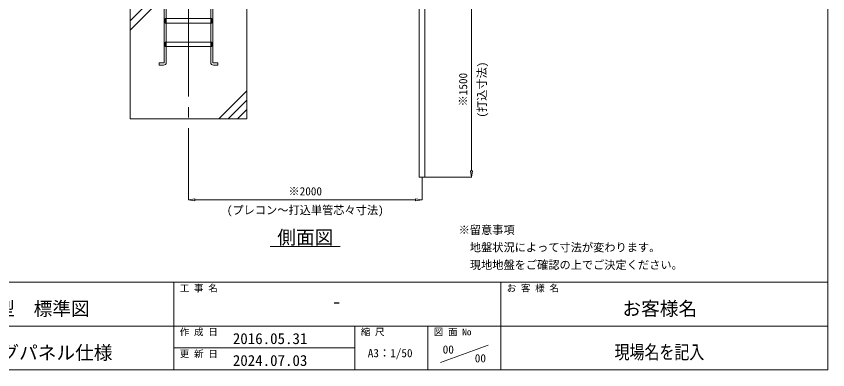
# Model space of a CAD drawing. Units: millimetres, scale not verified. Extents: x -10075 to 10075, y -16938 to 16938.
# Drawn here: x 3099 to 10050, y 3062 to 6091 of the extents above; entities that cross this region are included whole.
import ezdxf
from ezdxf.enums import TextEntityAlignment as Align

# ---------------------------------------------------------------- set-up
doc = ezdxf.new("R2010")
doc.units = ezdxf.units.MM
doc.header["$LTSCALE"] = 90
doc.linetypes.add('CHAIN2', pattern=[12, 9, -1, 1, -1])
doc.linetypes.add('DASHED1', pattern=[1.8, 1.2, -0.6])
for name, color, linetype, lineweight in [('0-A_基礎工事用PCA大', 134, 'Continuous', 18), ('0-B_図面枠', 134, 'Continuous', 18), ('0-C_寸法', 134, 'Continuous', 18), ('0-F_単管', 134, 'Continuous', 18), ('1-6_通芯', 134, 'CHAIN2', 18), ('1-B_文字', 134, 'Continuous', 18)]:
    doc.layers.add(name, color=color, linetype=linetype, lineweight=lineweight)
doc.styles.add('ＭＳ ゴシック', font='')
doc.styles.get('ＭＳ ゴシック').set_extended_font_data('MS Gothic')

msp = doc.modelspace()

# ---------------------------------------------------------------- linework, layer by layer
at = {"layer": '0-A_基礎工事用PCA大'}
for p, q in [((4074.84, 5972.5), (4314.84, 6212.5)), ((4074.84, 6052.5), (4234.84, 6212.5)), ((4384.37, 6032.5), (4384.37, 5870.5)), ((4765.31, 6032.5), (4765.31, 5870.5)), ((4384.37, 5832.5), (4384.37, 5695.5)), ((4765.31, 5832.5), (4765.31, 5695.5)), ((5074.84, 5452.5), (4834.84, 5212.5)), ((5074.84, 5372.5), (4914.84, 5212.5)), ((5074.84, 5292.5), (4994.84, 5212.5))]:
    msp.add_line(p, q, dxfattribs=at)
at = {"layer": '0-A_基礎工事用PCA大', "linetype": 'DASHED1'}
for p, q in [((4384.37, 6070.5), (4384.37, 6032.5)), ((4765.31, 6070.5), (4765.31, 6032.5)), ((4384.37, 5870.5), (4384.37, 5832.5)), ((4765.31, 5870.5), (4765.31, 5832.5))]:
    msp.add_line(p, q, dxfattribs=at)
at = {"layer": '0-A_基礎工事用PCA大'}
for points in [[(4365.32, 5695.55), (4365.32, 6272.5), (4384.37, 6272.5), (4384.37, 6070.5)], [(4784.36, 5695.55), (4784.36, 6272.5), (4765.31, 6272.5), (4765.31, 6070.5)], [(4361.36, 5672.5), (4324.36, 5672.5), (4324.36, 5691.55), (4361.31, 5691.55)], [(4788.31, 5672.5), (4825.31, 5672.5), (4825.31, 5691.55), (4788.36, 5691.55)]]:
    msp.add_lwpolyline(points, dxfattribs=at)
for points in [[(4074.84, 5212.5), (5074.84, 5212.5), (5074.84, 6212.5), (4074.84, 6212.5)], [(4374.84, 6070.5), (4774.84, 6070.5), (4774.84, 6032.5), (4374.84, 6032.5)], [(4374.84, 5870.5), (4774.84, 5870.5), (4774.84, 5832.5), (4374.84, 5832.5)]]:
    msp.add_lwpolyline(points, close=True, dxfattribs=at)
for centre, radius, start, end in [((4361.31, 5695.55), 4, 270, 360), ((4361.36, 5695.5), 23, 270, 360), ((4788.31, 5695.5), 23, 180, 270), ((4788.36, 5695.55), 4, 180, 270)]:
    msp.add_arc(centre, radius, start, end, dxfattribs=at)
at = {"layer": '0-B_図面枠'}
for p, q in [((-10075.16, 3812.5), (10049.84, 3812.5)), ((4449.84, 3812.5), (4449.84, 3062.5)), ((7249.84, 3812.5), (7249.84, 3062.5)), ((1649.83, 3437.5), (10049.84, 3437.5)), ((5999.84, 3437.5), (5999.84, 3062.5)), ((6624.84, 3437.5), (6624.84, 3062.5)), ((6732.82, 3125.63), (7141.85, 3274.37)), ((5999.84, 3250), (4449.84, 3250))]:
    msp.add_line(p, q, dxfattribs=at)
msp.add_lwpolyline([(-10075.16, 16937.5), (10049.84, 16937.5), (10049.84, 3062.5), (-10075.16, 3062.5)], close=True, dxfattribs=at)
at = {"layer": '0-C_寸法'}
for p, q in [((6999.14, 6157.5), (6999.14, 4767.5)), ((6989.98, 4767.5), (6999.14, 4712.5)), ((6989.98, 4767.5), (7008.31, 4767.5)), ((6999.14, 4712.5), (7008.31, 4767.5)), ((4574.84, 4718.04), (4574.84, 4518.05)), ((6574.84, 4711.5), (6574.84, 4518.05)), ((6600.14, 4712.5), (7000.14, 4712.5)), ((4629.84, 4528.21), (4574.84, 4519.04)), ((4574.84, 4519.04), (4629.84, 4509.87)), ((4629.84, 4528.21), (4629.84, 4509.87)), ((6519.84, 4519.04), (4629.84, 4519.04)), ((6519.84, 4528.21), (6574.84, 4519.04)), ((6519.84, 4528.21), (6519.84, 4509.87)), ((6574.84, 4519.04), (6519.84, 4509.87))]:
    msp.add_line(p, q, dxfattribs=at)
at = {"layer": '0-F_単管'}
msp.add_lwpolyline([(6550.54, 6290.4), (6550.54, 4712.5), (6599.14, 4712.5), (6599.14, 6222.25)], dxfattribs=at)
at = {"layer": '1-6_通芯'}
msp.add_line((4574.84, 11612.5), (4574.84, 4719.04), dxfattribs=at)
at = {"layer": '1-B_文字'}
msp.add_line((5274.84, 4119.04), (5874.84, 4119.04), dxfattribs=at)

# ---------------------------------------------------------------- texts
at = {"layer": '0-B_図面枠', "style": 'ＭＳ ゴシック'}
for s, height, p in [('工 事 名', 58.65, (4499.84, 3714.5)), ('お 客 様 名', 58.65, (7299.84, 3714.5)), ('CYG-99P型\u3000標準図', 117.3, (2369.84, 3491.88)), ('作 成 日\u3000', 58.65, (4499.84, 3339.5)), ('縮 尺', 58.65, (6049.84, 3339.5)), ('図 面 No', 58.65, (6674.84, 3339.5)), ('2016.05.31', 93.84, (4954.56, 3254.6)), ('上部パンチングパネル仕様', 117.3, (2003.67, 3115.11)), ('更 新 日\u3000', 58.65, (4499.84, 3152)), ('A3：1/50', 70.38, (6110.25, 3148.88)), ('2024.07.03', 93.84, (4954.56, 3067.1))]:
    msp.add_text(s, height=height, dxfattribs=at).set_placement(p, align=Align.BOTTOM_LEFT)
at = {"layer": '0-B_図面枠', "color": 3, "style": 'ＭＳ ゴシック'}
for s, height, p in [('-', 117.3, (5804.39, 3553.32)), ('お客様名', 117.3, (8291.18, 3492.59)), ('00', 70.38, (6751.84, 3179.9)), ('00', 70.38, (7026.84, 3104.9))]:
    msp.add_text(s, height=height, dxfattribs=at).set_placement(p, align=Align.BOTTOM_LEFT)
at = {"layer": '0-B_図面枠', "color": 3, "style": 'ＭＳ ゴシック', "width": 0.8}
msp.add_text('現場名を記入', height=117.3, dxfattribs=at).set_placement((8223.98, 3119.72), align=Align.BOTTOM_LEFT)
at = {"layer": '0-C_寸法', "style": 'ＭＳ ゴシック'}
for s, p in [('(打込寸法)', (7144.74, 5222.5)), ('※1500', (6982.85, 5318.5))]:
    msp.add_text(s, height=70.38, rotation=90, dxfattribs=at).set_placement(p, align=Align.BOTTOM_LEFT)
for s, p in [('※2000', (5430.84, 4535.33)), ('(プレコン～打込単管芯々寸法)', (4902.84, 4373.44))]:
    msp.add_text(s, height=70.38, dxfattribs=at).set_placement(p, align=Align.BOTTOM_LEFT)
at = {"layer": '1-B_文字', "style": 'ＭＳ ゴシック'}
for s, height, p in [('側面図', 117.3, (5334.84, 4103.04)), ('※留意事項', 70.38, (6888.2, 4204.43)), ('\u3000地盤状況によって寸法が変わります。', 70.38, (6888.2, 4054.44)), ('\u3000現地地盤をご確認の上でご決定ください。', 70.38, (6888.2, 3904.43))]:
    msp.add_text(s, height=height, dxfattribs=at).set_placement(p, align=Align.BOTTOM_LEFT)

doc.saveas('drawing.dxf')
